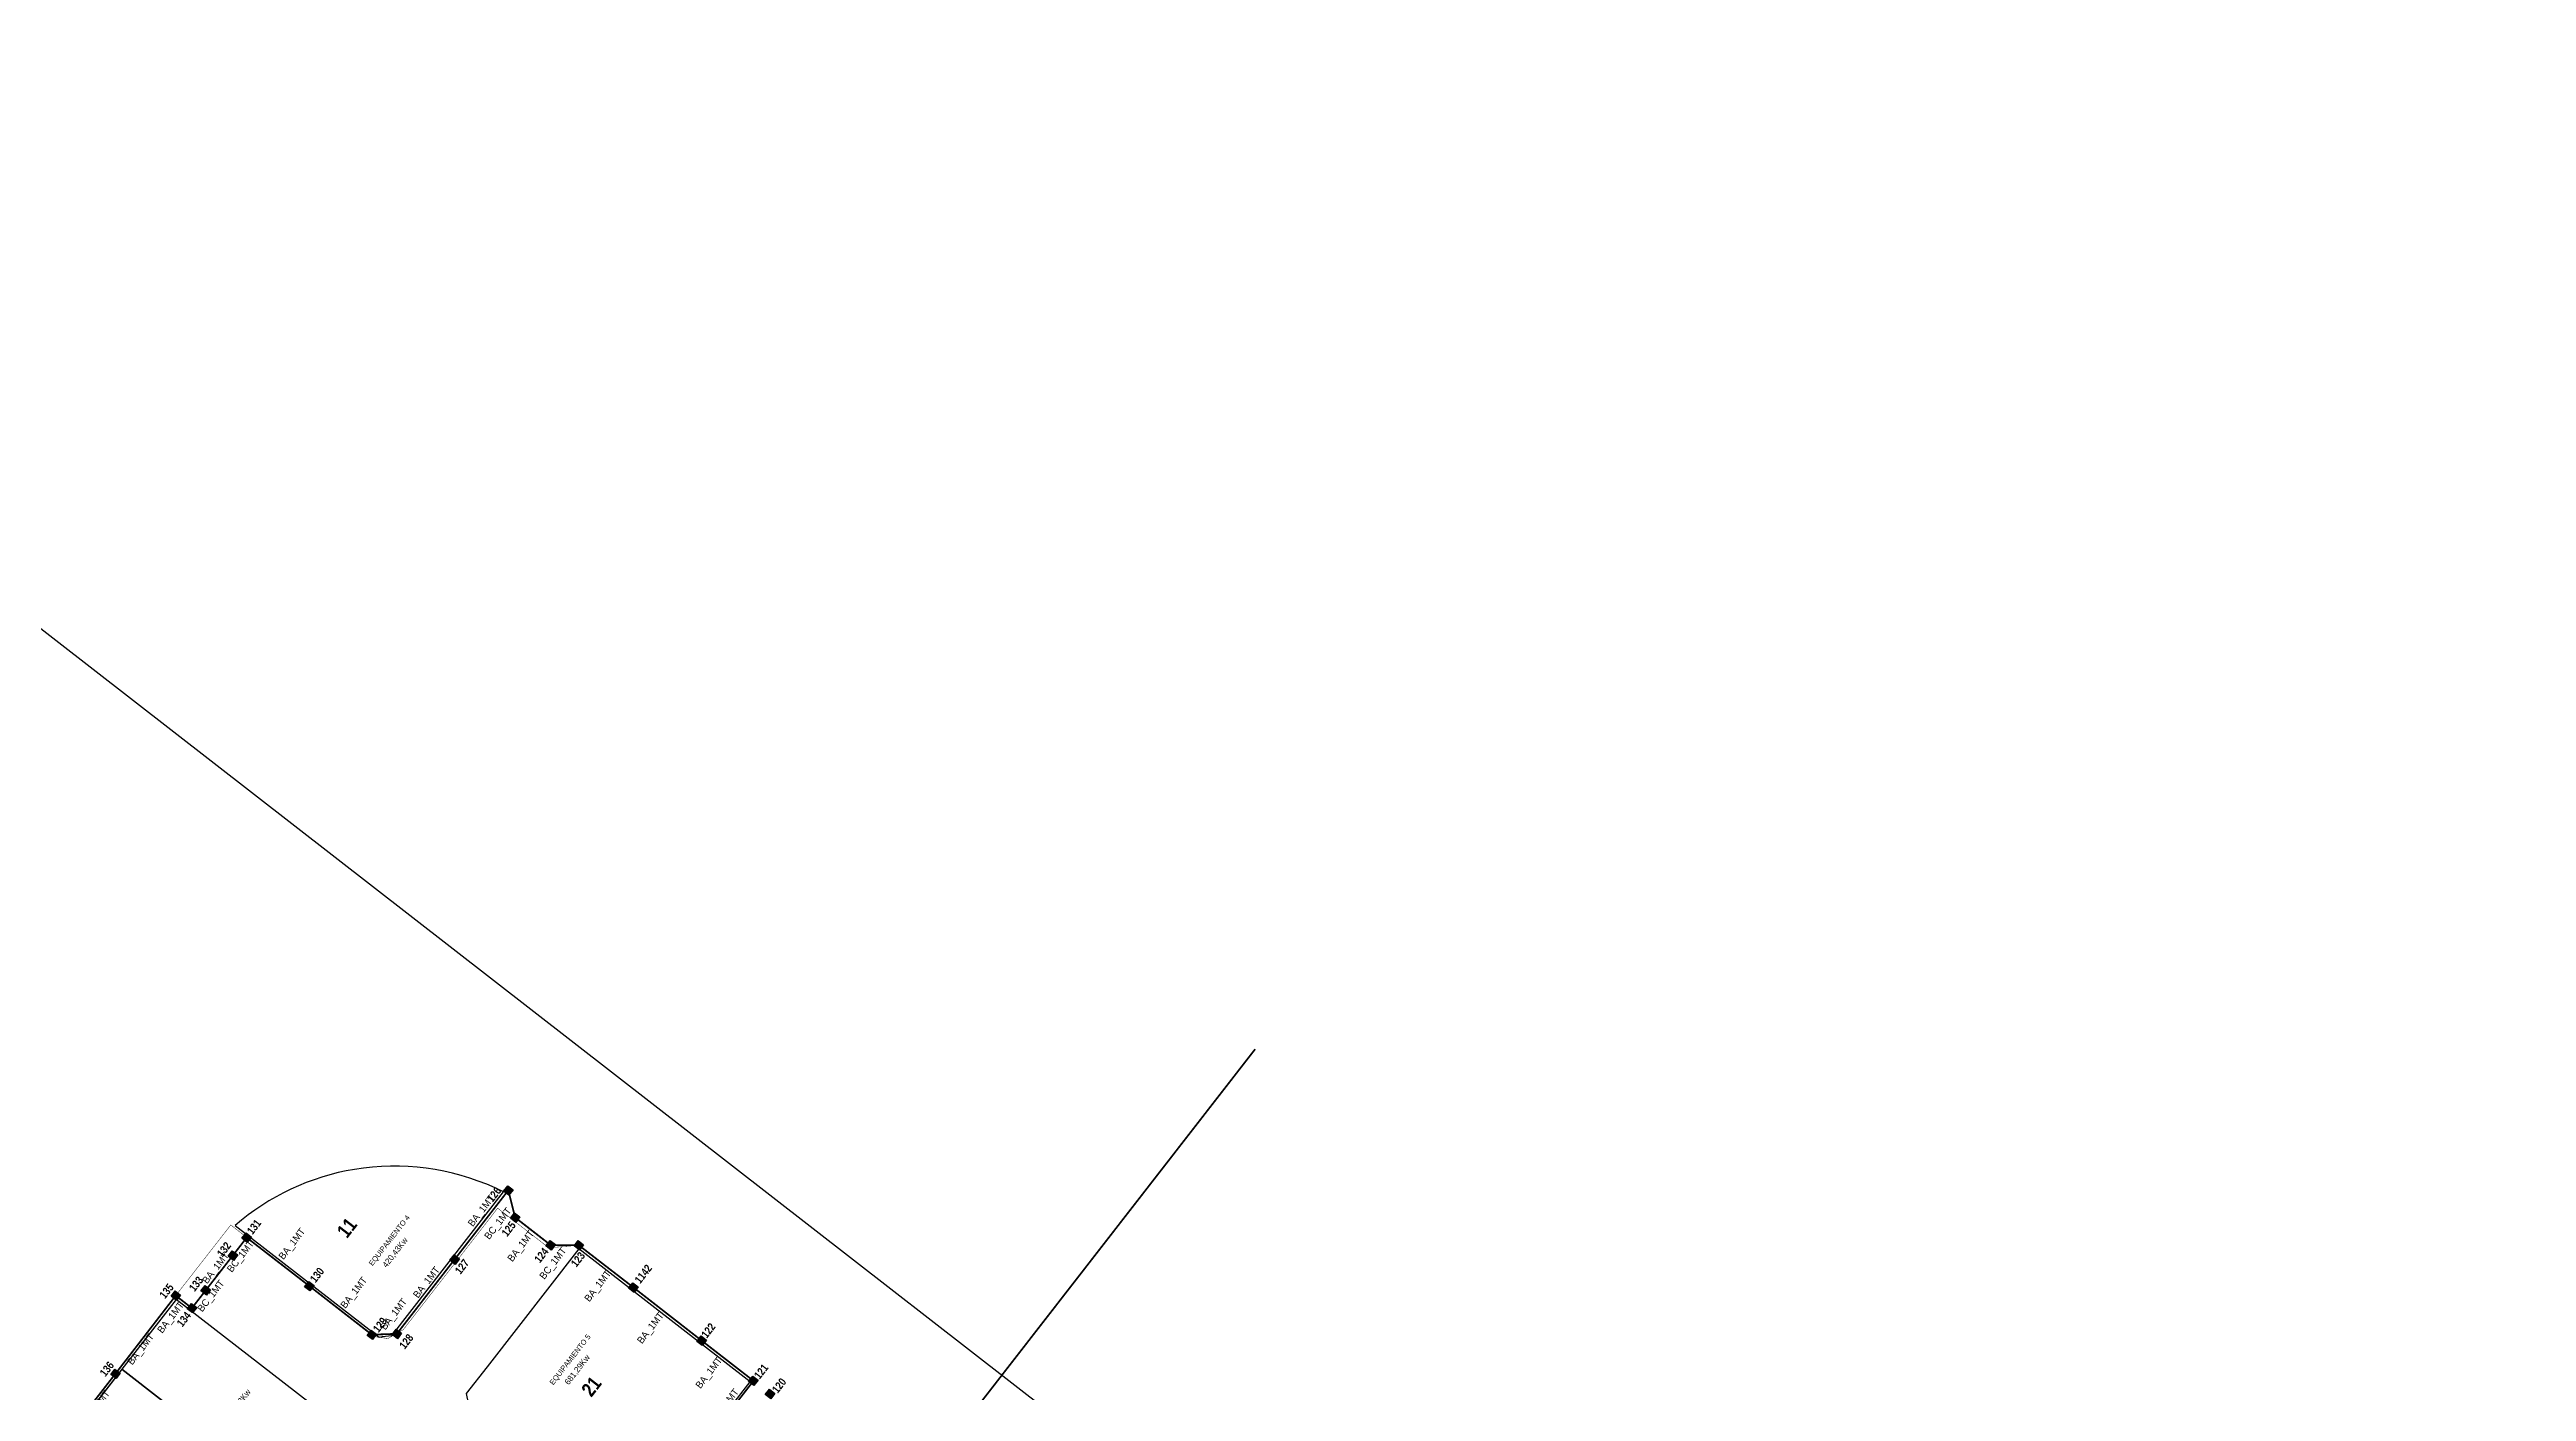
# Model space of a CAD drawing. Header units: metres. Extents: x 750363 to 753809, y 4417932 to 4421953.
# Drawn here: x 752357 to 753773, y 4420612 to 4421379 of the extents above; entities that cross this region are included whole.
import ezdxf

# ---------------------------------------------------------------- set-up
doc = ezdxf.new("R2010")
doc.units = ezdxf.units.M
doc.linetypes.add('RAYITAS', pattern=[0.375, 0.25, -0.125])
doc.linetypes.add('TRAZOS2', pattern=[9.525, 6.35, -3.175])
for name, color, linetype in [('0-MANZANAS', 10, 'Continuous'), ('0-REPARCELACION', 5, 'Continuous'), ('0-SOLAPE', 2, 'TRAZOS2'), ('1-LINEAS-MT', 7, 'Continuous'), ('2-ARQUETAS-CRUCE', 10, 'Continuous'), ('2-ARQUETAS-PASO', 170, 'Continuous'), ('2-CARGAS-BT', 7, 'Continuous'), ('2-TEXTO ZANJA-MT', 7, 'Continuous'), ('2-TEXTO-ARQUETA-MT', 7, 'Continuous'), ('2-ZANJAS-MT', 10, 'Continuous')]:
    doc.layers.add(name, color=color, linetype=linetype)
doc.styles.add('Century', font='GOTHIC.TTF')
doc.styles.add('Century_1_2000', font='GOTHIC.TTF', dxfattribs={"height": 4})
doc.styles.add('Urbanismo_1_1000', font='swisscb.ttf', dxfattribs={"height": 3})
doc.styles.add('Urbanismo_1_2500', font='swisscb.ttf', dxfattribs={"height": 8})

# ---------------------------------------------------------------- blocks, each defined once
blk = doc.blocks.new('Arqueta 001')
h = blk.add_hatch(color=255)
h.dxf.hatch_style = 1
h.paths.add_polyline_path([(-2, 1.9), (0, 0), (1.9, 1.9)])
h.paths.add_polyline_path([(0, 0), (-2, -2), (1.9, -2)])
h = blk.add_hatch(color=256)
h.dxf.hatch_style = 1
h.paths.add_polyline_path([(0, 0), (-2, 1.9), (-2, -2)])
h.paths.add_polyline_path([(1.9, -2), (1.9, 1.9), (0, 0)])
h = blk.add_hatch(color=256)
h.dxf.hatch_style = 1
h.paths.add_polyline_path([(1.9, 1.9), (-2, 1.9), (0, 0)])
h.paths.add_polyline_path([(0, 0), (-2, -2), (1.9, -2)])
for p, q in [((-2, 1.9), (1.9, 1.9)), ((-2, -2), (-2, 1.9)), ((-2, 1.9), (1.9, -2)), ((1.9, 1.9), (-2, -2)), ((1.9, 1.9), (1.9, -2)), ((1.9, -2), (-2, -2))]:
    blk.add_line(p, q)

msp = doc.modelspace()

# ---------------------------------------------------------------- linework, layer by layer
msp.add_lwpolyline([(750362.6, 4419366.9), (751925.9, 4421379.1), (753772.5, 4419944.5), (752209.3, 4417932.3)], close=True)
at = {"layer": '0-REPARCELACION'}
for points in [[(752616.4, 4420726.2, 0.009614), (752611.6, 4420728.5, 0.148915), (752531.3, 4420739.1, 0.138288), (752463.1, 4420707), (752545.3, 4420643.2, -0.043615), (752552.6, 4420644.1), (752553, 4420644.6)], [(752659.5, 4420693.7), (752607.1, 4420626.3), (752595.2, 4420610.9, -0.043615), (752596.1, 4420603.7), (752603.5, 4420597.9), (752690, 4420530.8), (752757.4, 4420617.7)], [(752429.4, 4420664.8), (752398.4, 4420624.8), (752444.9, 4420588.7), (752485.2, 4420557.4), (752513.1, 4420593.3, -0.043615), (752512.2, 4420600.5)]]:
    msp.add_lwpolyline(points, format="xyb", close=True, dxfattribs=at)
for points in [[(752398.4, 4420624.8), (752398.4, 4420624.8), (752361.9, 4420577.9), (752404.6, 4420544.8), (752408.4, 4420549.7), (752412.3, 4420546.7), (752444.9, 4420588.7)], [(752398.4, 4420624.8), (752396.8, 4420622.8), (752361.9, 4420577.9), (752404.6, 4420544.8), (752408.4, 4420549.7), (752412.3, 4420546.7), (752444.9, 4420588.7)]]:
    msp.add_lwpolyline(points, close=True, dxfattribs=at)
at = {"layer": '0-SOLAPE', "const_width": 1, "elevation": 1.3, "flags": 128}
msp.add_lwpolyline([(751237.2, 4418479), (753046, 4420807.8)], dxfattribs=at)
at = {"layer": '1-LINEAS-MT', "color": 80, "const_width": 0.25, "elevation": 1.3}
msp.add_lwpolyline([(752408, 4420542.2), (752407.4, 4420541.3), (752360.1, 4420578), (752429.4, 4420667.3), (752429.4, 4420667.3), (752460.6, 4420707.3), (752542.7, 4420643.5), (752550.4, 4420642.4), (752559.2, 4420647.5), (752613.1, 4420716.9), (752642.3, 4420694.3), (752659.9, 4420695.7), (752759.4, 4420618.4), (752690, 4420529.1), (752602.3, 4420597.1), (752571, 4420556.8), (752563.7, 4420562.5), (752554.4, 4420560.8), (752526.4, 4420524.8), (752545.9, 4420509.6), (752546.5, 4420510.4)], dxfattribs=at)
at = {"layer": '2-ZANJAS-MT', "const_width": 1}
for points in [[(752588.5, 4420687.6), (752619.2, 4420727.1)], [(752505.5, 4420672.4), (752469.7, 4420700.1)], [(752690.7, 4420671.6), (752659.5, 4420695.7)], [(752461.8, 4420689.9), (752446.3, 4420670)], [(752429.2, 4420666.9), (752438.3, 4420659.8)], [(752505.5, 4420672.4), (752541.2, 4420644.6)]]:
    msp.add_lwpolyline(points, dxfattribs=at)
at = {"layer": '2-ZANJAS-MT', "linetype": 'RAYITAS', "ltscale": 4, "const_width": 1, "elevation": -1.3}
for points in [[(752623.1, 4420711.6), (752619.2, 4420727.1)], [(752659.5, 4420695.7), (752643.4, 4420695.8)]]:
    msp.add_lwpolyline(points, dxfattribs=at)
at = {"layer": '2-ZANJAS-MT', "const_width": 1, "elevation": -1.3}
for points in [[(752643.4, 4420695.8), (752623.1, 4420711.6)], [(752588.5, 4420687.6), (752555.5, 4420645.1)], [(752394.7, 4420622.3), (752429.1, 4420666.9)], [(752729.7, 4420641.2), (752690.7, 4420671.6)], [(752555.5, 4420645.1), (752541.2, 4420644.6)], [(752759.2, 4420618.3), (752729.7, 4420641.2)], [(752361, 4420579), (752394.7, 4420622.3)], [(752724.7, 4420573.6), (752759.3, 4420618.2)]]:
    msp.add_lwpolyline(points, dxfattribs=at)
at = {"layer": '2-ZANJAS-MT', "linetype": 'RAYITAS', "ltscale": 4, "const_width": 1}
for points in [[(752469.7, 4420700.1), (752461.8, 4420689.9)], [(752446.3, 4420670), (752438.4, 4420659.8)]]:
    msp.add_lwpolyline(points, dxfattribs=at)

# ---------------------------------------------------------------- block references
at = {"layer": '2-ARQUETAS-CRUCE', "rotation": 52.16329557934349}
for p in [(752469.7, 4420700.1), (752429.2, 4420667), (752438.4, 4420659.8), (752541.2, 4420644.6), (752555.5, 4420645.1, -1.3), (752759.2, 4420618.3, -1.3), (752768.8, 4420610.8, -1.3)]:
    msp.add_blockref('Arqueta 001', p, dxfattribs=at)
at = {"layer": '2-ARQUETAS-PASO'}
for p, rotation in [((752619.2, 4420727.1, -1.3), 52.16329557934349), ((752623.1, 4420711.6), 52.16329557934349), ((752461.8, 4420689.9), 52.16329557934349), ((752643.4, 4420695.8), 52.16329557934349), ((752659.5, 4420695.7, -1.3), 52.16329557934349), ((752588.5, 4420687.6), 52.16329557934349), ((752446.3, 4420670), 52.16329557934349), ((752505.5, 4420672.4), 52.16329557736645), ((752690.7, 4420671.6), 52.16329557629284), ((752729.7, 4420641.2, -1.3), 52.16329557629284), ((752394.7, 4420622.3, -1.3), 52.16329557934349)]:
    msp.add_blockref('Arqueta 001', p, dxfattribs=dict(at, rotation=rotation))

# ---------------------------------------------------------------- texts
at = {"layer": '0-MANZANAS', "char_height": 8, "attachment_point": 1, "rotation": 52.1633, "style": 'Urbanismo_1_2500'}
for s, insert in [('\\pxqc;11', (752515.2, 4420697.1, 1.3)), ('\\pxqc;21', (752654.9, 4420606.4, 1.3))]:
    msp.add_mtext_dynamic_manual_height_columns(s, width=28.071, gutter_width=40, heights=[0], dxfattribs=dict(at, insert=insert))
at = {"layer": '0-REPARCELACION', "color": 5, "char_height": 3, "width": 72.88, "attachment_point": 1, "rotation": 52.1633, "style": 'Century'}
for s, insert in [('EQUIPAMIENTO 4', (752539.2, 4420685.5)), ('EQUIPAMIENTO 5', (752642.5, 4420617.4))]:
    msp.add_mtext(s, dxfattribs=dict(at, insert=insert))
at = {"layer": '2-CARGAS-BT', "color": 5, "char_height": 3.4, "width": 7.067, "attachment_point": 1, "rotation": 52.1633, "style": 'Century'}
for s, insert in [('420,43Kw', (752546.9, 4420684.7)), ('681,29Kw', (752651, 4420617.7)), ('557,03Kw', (752457.2, 4420597.9))]:
    msp.add_mtext(s, dxfattribs=dict(at, insert=insert))
at = {"layer": '2-TEXTO ZANJA-MT', "char_height": 4, "attachment_point": 1, "rotation": 52.1633, "style": 'Century_1_2000'}
for s, insert in [('BA_1MT', (752595.7, 4420708.5)), ('BC_1MT', (752605.1, 4420701.1, -1.3)), ('BA_1MT', (752443.9, 4420675.8)), ('BC_1MT', (752458, 4420682.3)), ('BA_1MT', (752487.5, 4420689.6)), ('BA_1MT', (752618.3, 4420688.4, -8.1)), ('BC_1MT', (752636.6, 4420678.3, -1.3)), ('BA_1MT', (752522.9, 4420661.7)), ('BA_1MT', (752564.4, 4420667.6)), ('BA_1MT', (752662.3, 4420665.5, -1.3)), ('BA_1MT', (752418.2, 4420647.5, -1.3)), ('BC_1MT', (752441.1, 4420659.7)), ('BA_1MT', (752545.7, 4420649.4, -1.3)), ('BA_1MT', (752692.4, 4420641.5, -1.3)), ('BA_1MT', (752401.1, 4420629.4, -1.3)), ('BA_1MT', (752725.8, 4420615.9, -1.3)), ('BA_1MT', (752375.9, 4420596.9, -1.3)), ('BA_1MT', (752735.3, 4420597.8, -1.3))]:
    msp.add_mtext_dynamic_manual_height_columns(s, width=8.228, gutter_width=10, heights=[0], dxfattribs=dict(at, insert=insert))
at = {"layer": '2-TEXTO-ARQUETA-MT', "char_height": 4.5, "attachment_point": 5, "rotation": 52.1633, "style": 'Urbanismo_1_1000'}
for s, insert, width in [('126', (752611.1, 4420724.7, 1.3), 5.69), ('131', (752473.9, 4420706.2, 1.3), 5.23), ('125', (752619.4, 4420705, 1.3), 5.686), ('132', (752456.7, 4420693.3, 1.3), 5.702), ('124', (752638.1, 4420690, 1.3), 5.714), ('130', (752509.9, 4420678.7, 1.3), 5.69), ('127', (752592.7, 4420683.5, 1.3), 5.69), ('123', (752659, 4420687.6, 1.3), 5.71), ('1142', (752696.3, 4420679.3, 1.3), 5.702), ('135', (752423.9, 4420669.5, 1.3), 5.686), ('133', (752440.8, 4420673.6, 1.3), 5.71), ('134', (752433.8, 4420653.4, 1.3), 5.714), ('129', (752545.9, 4420650.2, 1.3), 5.678), ('122', (752733.5, 4420647, 1.3), 5.702), ('128', (752560.9, 4420640.7, 1.3), 5.686), ('136', (752389.8, 4420625, 1.3), 5.69), ('121', (752763.7, 4420623.6, 1.3), 5.23), ('120', (752774, 4420615.5, 1.3), 5.69)]:
    msp.add_mtext(s, dxfattribs=dict(at, insert=insert, width=width))

doc.saveas('drawing.dxf')
